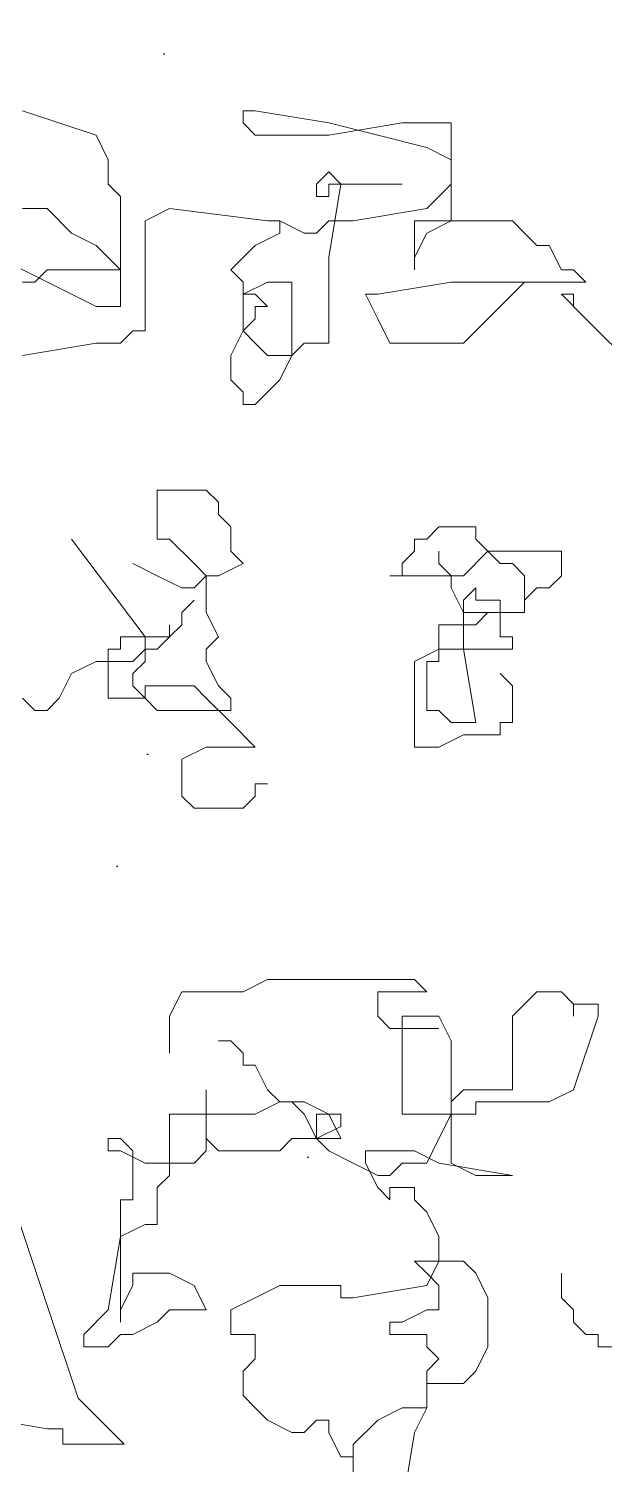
# Model space of a CAD drawing. Extents: x -95 to 325, y -1215 to -918.
# Drawn here: x 31.46 to 34.53, y -1082.41 to -1074.75 of the extents above; entities that cross this region are included whole.
import ezdxf

# ---------------------------------------------------------------- set-up
doc = ezdxf.new("R2010")
doc.units = 0
doc.layers.get('0').update_dxf_attribs({"linetype": 'CONTINUOUS'})
doc.layers.add('福建茶', color=76, linetype='CONTINUOUS')
doc.layers.add('马尼拉草', color=80, linetype='CONTINUOUS')

# ---------------------------------------------------------------- blocks, each defined once
blk = doc.blocks.new('tulia')
at = {"color": 3, "lineweight": 0}
for p, q in [((208.0003, 270.0736), (208.0003, 269.6443)), ((207.7615, 269.5489), (207.8093, 269.8351)), ((208.0003, 269.7397), (208.0003, 269.5966)), ((208.0003, 269.6443), (208.048, 269.6443)), ((208.048, 269.6443), (208.0957, 269.5489)), ((208.0003, 269.5966), (207.9048, 269.5012)), ((209.1323, 269.595), (208.8934, 269.595)), ((208.8934, 269.595), (208.9531, 269.5353)), ((209.1323, 269.5353), (209.1323, 269.595)), ((207.7138, 269.4535), (207.7615, 269.5489)), ((208.0957, 269.5489), (208.0957, 269.5012)), ((208.1435, 269.5012), (208.1912, 269.5489)), ((208.1912, 269.5489), (208.239, 269.5489)), ((208.239, 269.5489), (208.3344, 269.5012)), ((208.9531, 269.5353), (209.0725, 269.4159)), ((209.192, 269.5353), (209.1323, 269.5353)), ((209.5503, 269.4756), (209.192, 269.5353)), ((207.9048, 269.5012), (207.8093, 269.4535)), ((208.0957, 269.5012), (208.1435, 269.5012)), ((208.3344, 269.5012), (208.3822, 269.4535)), ((207.8093, 269.4535), (207.7138, 269.4535)), ((207.7138, 269.4535), (207.7138, 269.3103)), ((207.7138, 269.358), (207.7138, 269.4535)), ((208.3822, 269.4535), (208.4299, 269.4057)), ((208.4299, 269.4057), (208.4299, 269.3103)), ((209.0725, 269.4159), (209.192, 269.0579)), ((207.5228, 269.3103), (207.5706, 269.358)), ((207.5706, 269.358), (207.7138, 269.358)), ((207.4751, 269.2149), (207.5228, 269.3103)), ((207.7138, 269.3103), (207.6661, 269.2626)), ((208.4299, 269.3103), (208.3822, 269.2626)), ((207.6661, 269.2626), (207.7138, 269.2149)), ((208.3822, 269.2626), (208.3822, 269.1672)), ((206.9022, 269.2149), (207.0454, 269.2149)), ((207.0454, 269.2149), (207.0454, 269.1672)), ((207.4751, 269.0241), (207.4751, 269.2149)), ((207.7138, 269.2149), (207.7138, 269.1672)), ((208.9073, 269.1672), (208.9551, 269.2149)), ((208.9551, 269.2149), (209.0505, 269.2149)), ((209.0505, 269.2149), (209.0505, 269.1672)), ((207.0454, 269.1672), (207.0932, 269.1672)), ((207.0932, 269.1672), (207.1409, 269.1195)), ((207.7138, 269.1672), (207.857, 269.1672)), ((207.857, 269.1672), (207.857, 269.1195)), ((208.3822, 269.1672), (208.4777, 269.1672)), ((208.4777, 269.1672), (208.4777, 269.0718)), ((208.7641, 269.1195), (208.8596, 269.1672)), ((208.8596, 269.1672), (208.9073, 269.1672)), ((209.0505, 269.1672), (208.9551, 269.0718)), ((207.1409, 269.1195), (207.1409, 269.0718)), ((207.1409, 269.0718), (207.1887, 269.0241)), ((207.7138, 269.0718), (207.6661, 269.0718)), ((207.6661, 269.0718), (207.6661, 268.9764)), ((207.8093, 269.1195), (207.7138, 269.0718)), ((207.857, 269.1195), (207.8093, 269.1195)), ((208.4777, 269.0718), (208.3822, 269.0241)), ((208.6209, 268.9764), (208.5731, 269.0718)), ((208.5731, 269.0718), (208.7164, 269.0718)), ((208.7164, 269.0718), (208.7641, 269.1195)), ((208.9073, 269.0718), (208.8596, 268.9764)), ((208.9073, 268.6425), (208.9073, 269.1195)), ((208.9073, 269.1195), (208.9073, 269.0718)), ((208.9551, 269.0718), (208.9073, 268.7856)), ((207.1887, 269.0241), (207.1887, 268.9287)), ((207.5228, 268.9287), (207.4751, 269.0241)), ((208.0003, 269.0241), (207.7138, 268.9764)), ((208.048, 269.0241), (208.0003, 269.0241)), ((208.048, 268.9764), (208.048, 269.0241)), ((208.3822, 269.0241), (208.2867, 268.9764)), ((209.192, 269.0579), (209.3114, 268.6998)), ((207.6661, 268.9764), (207.7138, 268.9287)), ((207.7138, 268.9764), (207.6661, 268.881)), ((208.2867, 268.9764), (208.048, 268.9764)), ((208.7164, 268.9287), (208.6209, 268.9764)), ((208.8596, 268.9764), (208.8596, 268.9287)), ((207.5706, 268.881), (207.5228, 268.9287)), ((207.7138, 268.9287), (207.7615, 268.881)), ((208.8596, 268.9287), (208.7164, 268.9287)), ((207.7615, 268.881), (207.5706, 268.881)), ((207.6661, 268.881), (207.6183, 268.881)), ((207.6183, 268.881), (207.6661, 268.881)), ((207.6661, 268.881), (207.6661, 268.7856)), ((207.6661, 268.7856), (207.7138, 268.6902)), ((208.8118, 268.7379), (208.7641, 268.7379)), ((208.7641, 268.7379), (208.7641, 268.5948)), ((208.9073, 268.7856), (208.8118, 268.7379)), ((207.7138, 268.6902), (207.7615, 268.6425)), ((207.7615, 268.6425), (207.7615, 268.5948)), ((207.857, 268.5948), (207.857, 268.6425)), ((207.857, 268.6425), (207.9048, 268.5948)), ((208.8596, 268.4517), (208.8596, 268.6425)), ((208.8596, 268.6425), (208.9073, 268.6425)), ((207.7615, 268.5948), (207.857, 268.5948)), ((207.9048, 268.5948), (207.9525, 268.4994)), ((208.7641, 268.5948), (208.7164, 268.5471)), ((207.6661, 268.4994), (207.3796, 268.5471)), ((207.3796, 268.5471), (207.5228, 268.5471)), ((207.5228, 268.5471), (207.6183, 268.4994)), ((207.8093, 268.4994), (207.857, 268.5471)), ((207.857, 268.5471), (207.9048, 268.5471)), ((207.9048, 268.5471), (208.0003, 268.4994)), ((208.7164, 268.5471), (208.7164, 268.3085)), ((207.6183, 268.4994), (207.6183, 268.2608)), ((207.7615, 268.4517), (207.6661, 268.4994)), ((207.6661, 268.4039), (207.7138, 268.4994)), ((207.7138, 268.4994), (207.8093, 268.4994)), ((207.9525, 268.4994), (207.9525, 268.4517)), ((208.0003, 268.4994), (208.0957, 268.4517)), ((208.5731, 268.4517), (208.6209, 268.4994)), ((208.6209, 268.4994), (208.8118, 268.4994)), ((208.8118, 268.4994), (208.9073, 268.4517)), ((207.6183, 268.3085), (207.6661, 268.4039)), ((207.9525, 268.4517), (207.7615, 268.4517)), ((208.048, 268.3562), (208.1435, 268.4039)), ((208.0957, 268.3085), (208.048, 268.4039)), ((208.048, 268.4039), (208.1435, 268.4039)), ((208.0957, 268.4517), (208.1435, 268.4039)), ((208.1435, 268.4039), (208.1435, 268.3085)), ((208.1435, 268.4039), (208.239, 268.4039)), ((208.1435, 268.4039), (208.1912, 268.3085)), ((208.239, 268.4039), (208.2867, 268.4517)), ((208.2867, 268.4517), (208.5254, 268.4517)), ((208.5254, 268.4517), (208.5731, 268.4039)), ((208.5731, 268.2131), (208.5731, 268.4517)), ((208.5731, 268.4039), (208.5731, 268.2131)), ((208.9073, 268.4039), (208.8596, 268.4517)), ((208.9073, 268.4517), (208.9551, 268.4517)), ((208.9551, 268.4039), (208.9073, 268.4039)), ((208.9551, 268.4517), (208.9551, 268.4039)), ((208.048, 268.3085), (208.048, 268.3562)), ((207.5228, 268.2608), (207.5228, 268.3085)), ((207.5228, 268.3085), (207.8093, 268.3085)), ((207.6183, 268.0223), (207.6183, 268.3085)), ((207.8093, 268.3085), (207.8093, 267.9269)), ((208.1435, 268.3085), (208.048, 268.3085)), ((208.1912, 268.2608), (208.0957, 268.3085)), ((208.1912, 268.3085), (208.239, 268.2608)), ((208.3822, 268.3085), (208.2867, 268.2608)), ((208.7164, 268.3085), (208.3822, 268.3085)), ((207.1409, 268.2131), (207.2364, 268.2608)), ((207.2364, 268.2608), (207.5228, 268.2608)), ((207.6183, 268.2608), (207.5706, 268.2131)), ((208.2867, 268.2608), (208.1912, 268.2608)), ((208.239, 268.2608), (208.2867, 268.2608)), ((208.2867, 268.2608), (208.3344, 268.2131)), ((207.0454, 267.9269), (207.1409, 268.2131)), ((207.5706, 268.2131), (207.3796, 268.2131)), ((207.3796, 268.2131), (207.3796, 267.9269)), ((208.3344, 268.2131), (208.3822, 268.1177)), ((208.3822, 268.1177), (208.4299, 268.1177)), ((208.4299, 268.1177), (208.4299, 268.07)), ((208.4299, 268.07), (208.4777, 268.0223)), ((208.7164, 267.9269), (208.7164, 268.07)), ((207.6661, 267.9269), (207.6183, 268.0223)), ((208.4777, 268.0223), (208.5254, 268.0223)), ((207.6661, 267.9746), (207.857, 267.9746)), ((207.857, 267.9746), (207.9048, 267.9269)), ((207.0454, 267.8792), (207.0454, 267.9269)), ((207.1409, 267.8792), (207.1409, 267.9269)), ((207.1409, 267.9269), (207.1409, 267.8792)), ((207.3796, 267.9269), (207.2841, 267.8315)), ((207.8093, 267.9269), (207.6661, 267.9269)), ((207.9048, 267.9269), (207.9048, 267.8315)), ((208.6686, 267.8315), (208.7164, 267.9269)), ((207.1409, 267.8792), (207.0454, 267.8792)), ((207.1887, 267.8315), (207.1409, 267.8792)), ((207.2841, 267.8315), (207.1887, 267.8315)), ((207.9048, 267.8315), (207.7138, 267.8315)), ((207.7138, 267.8315), (207.7615, 267.7838)), ((207.7615, 267.7838), (208.3344, 267.7838)), ((208.3344, 267.7838), (208.4299, 267.8315)), ((208.4299, 267.8315), (208.6686, 267.8315)), ((208.3822, 267.0682), (208.4299, 267.1159)), ((208.4299, 267.1159), (208.6209, 267.1159)), ((208.6209, 267.1159), (208.6686, 267.0682)), ((208.3822, 267.0205), (208.3822, 267.0682)), ((208.6686, 267.0682), (208.6686, 266.9251)), ((208.3344, 267.0205), (208.3822, 267.0205)), ((208.6686, 266.9251), (208.5731, 266.8774)), ((207.5706, 266.8297), (207.6661, 266.8774)), ((207.6661, 266.8774), (207.7615, 266.8774)), ((207.7615, 266.8774), (207.7615, 266.5435)), ((208.5731, 266.8774), (208.3822, 266.8774)), ((208.3822, 266.8774), (208.4777, 266.782)), ((207.3796, 266.6389), (207.3796, 266.782)), ((207.3796, 266.782), (207.4274, 266.782)), ((207.4274, 266.782), (207.4274, 266.8297)), ((207.4274, 266.8297), (207.5706, 266.8297)), ((207.5706, 266.4958), (207.5228, 266.782)), ((207.5228, 266.782), (207.6183, 266.782)), ((207.6183, 266.782), (207.6661, 266.7343)), ((208.4777, 266.782), (208.5731, 266.6866)), ((207.6661, 266.7343), (207.7138, 266.7343)), ((207.7138, 266.7343), (207.7138, 266.5435)), ((208.4777, 266.6866), (208.4777, 266.7343)), ((208.4777, 266.7343), (208.7641, 266.7343)), ((208.7641, 266.7343), (208.8118, 266.6866)), ((209.1938, 266.7343), (209.146, 266.6866)), ((209.2415, 266.7343), (209.1938, 266.7343)), ((209.2893, 266.6866), (209.2415, 266.7343)), ((208.5254, 266.6389), (208.4777, 266.6866)), ((208.5731, 266.6866), (208.6209, 266.6389)), ((208.8118, 266.6389), (208.8118, 266.6866)), ((208.8118, 266.6866), (208.9551, 266.6866)), ((208.8118, 266.6866), (208.8596, 266.6389)), ((208.9551, 266.6866), (208.9551, 266.4958)), ((209.146, 266.6866), (209.0983, 266.5912)), ((207.4274, 266.5912), (207.3796, 266.6389)), ((208.5731, 266.5435), (208.5254, 266.6389)), ((208.6209, 266.6389), (208.8118, 266.6389)), ((208.8596, 266.6389), (208.8596, 266.5912)), ((208.8596, 266.5912), (208.8118, 266.5435)), ((209.0983, 266.5912), (209.0028, 266.5435)), ((207.6661, 266.4958), (207.3796, 266.4958)), ((207.3796, 266.4958), (207.3796, 266.448)), ((207.5706, 266.3049), (207.5706, 266.4958)), ((207.7615, 266.5435), (207.6661, 266.4958)), ((207.7138, 266.5435), (207.6661, 266.5435)), ((207.6661, 266.5435), (207.6661, 266.4003)), ((208.5254, 266.448), (208.5731, 266.4958)), ((208.5731, 266.4958), (208.5731, 266.5435)), ((208.7641, 266.4958), (208.7164, 266.448)), ((208.8118, 266.4958), (208.7641, 266.4958)), ((208.8118, 266.5435), (208.8118, 266.4958)), ((208.8596, 266.5435), (208.8118, 266.4958)), ((208.8118, 266.4958), (208.8118, 266.448)), ((209.0028, 266.5435), (208.8596, 266.5435)), ((208.9551, 266.4958), (208.9073, 266.4958)), ((208.9073, 266.4958), (208.9073, 266.448)), ((207.3796, 266.448), (207.4274, 266.448)), ((207.4274, 266.448), (207.4274, 266.3049)), ((208.5731, 266.3526), (208.5254, 266.448)), ((208.7164, 266.448), (208.6686, 266.4003)), ((208.9073, 266.448), (208.7164, 266.448)), ((208.7164, 266.448), (208.7164, 266.4003)), ((208.8118, 266.448), (209.0983, 266.0664)), ((207.5228, 266.4003), (207.4751, 266.3526)), ((207.6661, 266.4003), (207.5228, 266.4003)), ((208.6686, 266.4003), (208.6686, 266.3526)), ((207.4751, 266.3526), (207.3319, 266.3526)), ((207.3319, 266.3526), (207.3319, 266.2095)), ((207.3319, 266.3049), (207.3319, 266.3526)), ((207.3319, 266.3526), (207.5706, 266.3526)), ((207.5706, 266.3526), (207.6183, 266.2572)), ((208.5731, 266.2095), (208.5731, 266.3526)), ((208.6686, 266.3526), (208.6209, 266.3049)), ((207.2841, 266.2572), (207.3319, 266.3049)), ((207.4274, 266.3049), (207.5228, 266.3049)), ((207.5228, 266.3049), (207.5228, 266.2572)), ((207.5228, 266.2572), (207.5706, 266.3049)), ((207.1887, 266.2095), (207.2364, 266.2572)), ((207.2364, 266.2572), (207.2841, 266.2572)), ((207.6183, 266.2572), (207.6183, 266.2095)), ((208.6209, 266.2572), (208.5731, 266.2095)), ((208.6686, 266.2572), (208.6209, 266.2572)), ((208.7641, 266.2095), (208.6686, 266.2572)), ((207.1887, 266.1141), (207.1887, 266.2095)), ((207.3319, 266.2095), (207.3796, 266.1618)), ((207.3796, 266.1618), (207.4274, 266.1618)), ((207.4274, 266.1618), (207.5228, 266.0664)), ((207.5706, 266.2095), (207.4751, 266.1141)), ((207.857, 266.2095), (207.5706, 266.2095)), ((207.6183, 266.2095), (207.6661, 266.1618)), ((207.6661, 266.1618), (207.6661, 266.1141)), ((207.7615, 266.1141), (207.8093, 266.1618)), ((207.8093, 266.1618), (207.8093, 266.2095)), ((207.8093, 266.2095), (207.857, 266.2095)), ((208.5254, 266.2095), (208.4299, 266.1618)), ((208.4299, 266.1618), (208.4777, 266.1141)), ((208.5731, 266.2095), (208.5254, 266.2095)), ((208.6209, 266.1618), (208.5731, 266.2095)), ((208.7164, 266.0664), (208.6209, 266.1618)), ((208.8596, 266.1618), (208.7641, 266.2095)), ((207.4751, 266.1141), (207.1887, 266.1141)), ((207.7615, 266.0664), (207.7615, 266.1141)), ((208.4777, 266.1141), (208.4777, 266.0187)), ((207.5228, 266.0664), (207.5228, 266.0187)), ((207.6661, 266.0187), (207.7138, 266.0664)), ((207.7138, 266.0664), (207.7615, 266.0664)), ((208.7641, 266.0664), (208.7164, 266.0664)), ((208.7641, 265.8756), (208.7641, 266.0664)), ((207.5228, 266.0187), (207.6661, 266.0187)), ((208.4777, 266.0187), (208.5254, 265.971)), ((208.5254, 265.971), (208.5254, 265.9233)), ((208.5254, 265.9233), (208.5731, 265.8756)), ((208.5731, 265.8756), (208.7641, 265.8756)), ((206.8067, 265.4939), (207.0932, 265.2077)), ((208.2867, 265.4462), (208.3822, 265.5417)), ((208.3822, 265.5417), (208.4299, 265.5417)), ((208.4299, 265.5417), (208.4299, 265.4939)), ((208.4299, 265.4939), (208.4777, 265.4462)), ((208.239, 265.3508), (208.2867, 265.4462)), ((208.4777, 265.4462), (208.4777, 265.3508)), ((208.1912, 265.3031), (208.239, 265.3508)), ((208.239, 265.3508), (208.3344, 265.3508)), ((208.239, 265.0646), (208.239, 265.3508)), ((208.3344, 265.3508), (208.3822, 265.3031)), ((208.4777, 265.3508), (208.4299, 265.2554)), ((209.0028, 265.3031), (209.2893, 265.3508)), ((207.5228, 265.2554), (207.5706, 265.3031)), ((207.5706, 265.3031), (207.857, 265.3031)), ((207.857, 265.3031), (207.9048, 265.2077)), ((208.0957, 264.9692), (208.0957, 265.3031)), ((208.0957, 265.3031), (208.1912, 265.3031)), ((208.3822, 265.3031), (208.4299, 265.2554)), ((208.8596, 265.2554), (208.9073, 265.3031)), ((208.9073, 265.3031), (209.0028, 265.3031)), ((207.0932, 265.2077), (207.1887, 265.1123)), ((207.4274, 265.16), (207.4751, 265.2077)), ((207.4751, 265.2077), (207.5228, 265.2554)), ((207.9048, 265.2077), (207.9525, 265.1123)), ((208.4299, 265.2554), (208.3822, 265.2077)), ((208.3822, 265.2077), (208.3822, 265.16)), ((208.4299, 265.2554), (208.4299, 265.1123)), ((208.8118, 264.8261), (208.8118, 265.2554)), ((208.8118, 265.2554), (208.8596, 265.2554)), ((207.1409, 265.1123), (207.1409, 265.16)), ((207.3796, 265.1123), (207.4274, 265.16)), ((208.3822, 265.16), (208.3344, 265.16)), ((208.3344, 265.16), (208.3822, 265.1123)), ((209.0028, 265.16), (208.9073, 265.16)), ((208.9073, 265.16), (208.9073, 264.7307)), ((209.5757, 264.8738), (209.0028, 265.16)), ((207.1887, 265.1123), (207.1409, 265.1123)), ((207.3319, 265.0646), (207.3796, 265.1123)), ((207.9048, 265.1123), (207.6183, 265.0646)), ((207.9525, 265.1123), (207.9048, 265.1123)), ((208.4299, 265.1123), (208.3344, 265.0646)), ((208.3822, 265.1123), (208.4299, 265.1123)), ((208.4299, 265.1123), (208.4299, 265.0646)), ((207.6183, 265.0646), (207.0932, 265.0646)), ((207.0932, 265.0646), (207.1409, 265.0169)), ((207.2841, 265.0646), (207.3319, 265.0646)), ((208.3344, 265.0646), (208.239, 265.0646)), ((208.4299, 265.0646), (208.4777, 265.0169)), ((209.2415, 265.0646), (209.1938, 265.0169)), ((209.2893, 265.0646), (209.2415, 265.0646)), ((207.1409, 265.0169), (207.1887, 265.0169)), ((207.1887, 265.0169), (207.2364, 264.9215)), ((207.7615, 264.8261), (207.7615, 265.0169)), ((207.7615, 265.0169), (207.7615, 264.9692)), ((208.4777, 265.0169), (208.3822, 264.9215)), ((209.1938, 265.0169), (208.9073, 265.0169)), ((208.9073, 265.0169), (209.0028, 264.9215)), ((207.7615, 264.9692), (207.7138, 264.8738)), ((208.048, 264.683), (208.0957, 264.9692)), ((207.2364, 264.9215), (207.2841, 264.9215)), ((207.2841, 264.9215), (207.3319, 264.8738)), ((207.3319, 264.8738), (207.3796, 264.8261)), ((207.7138, 264.8738), (207.6183, 264.8261)), ((208.0957, 264.8261), (208.1435, 264.8738)), ((208.1435, 264.8738), (208.1912, 264.8738)), ((208.1912, 264.8738), (208.2867, 264.8261)), ((208.3822, 264.9215), (208.2867, 264.8738)), ((208.2867, 264.8738), (208.2867, 264.8261)), ((209.0028, 264.9215), (209.0983, 264.8738)), ((209.0983, 264.8738), (209.1938, 264.7784)), ((207.3796, 264.8261), (207.7615, 264.8261)), ((207.6183, 264.8261), (207.6183, 264.5876)), ((207.7138, 264.7784), (208.0003, 264.8261)), ((208.0003, 264.8261), (208.0957, 264.8261)), ((208.2867, 264.8261), (208.3344, 264.8261)), ((208.3344, 264.8261), (208.7164, 264.7784)), ((208.7164, 264.7784), (208.8118, 264.8261)), ((207.6183, 264.683), (207.7138, 264.7784)), ((209.1938, 264.7784), (209.2893, 264.7784)), ((208.0957, 264.683), (208.0957, 264.7307)), ((208.0957, 264.7307), (208.1435, 264.7307)), ((208.1435, 264.7307), (208.1435, 264.683)), ((208.9073, 264.7307), (208.9551, 264.683)), ((207.6183, 264.4444), (207.6183, 264.683)), ((207.8093, 264.683), (208.0957, 264.683)), ((208.0957, 264.6353), (208.048, 264.683)), ((208.1435, 264.683), (208.0957, 264.6353)), ((208.9551, 264.683), (208.9551, 264.5876)), ((207.6183, 264.5876), (207.7138, 264.5399)), ((207.7138, 264.5399), (208.0957, 264.4444)), ((208.9551, 264.5876), (209.0028, 264.4921)), ((208.0957, 264.4921), (207.8093, 264.4444)), ((208.3822, 264.4921), (208.0957, 264.4921)), ((208.4299, 264.4444), (208.3822, 264.4921)), ((209.0028, 264.4921), (209.2893, 264.3967)), ((207.8093, 264.4444), (207.6183, 264.4444)), ((208.0957, 264.4444), (208.3822, 264.3967)), ((208.4299, 264.3967), (208.4299, 264.4444)), ((208.3822, 264.3967), (208.4299, 264.3967))]:
    blk.add_line(p, q, dxfattribs=at)
at = {"color": 34, "lineweight": 0}
blk.add_spline([(201.8417, 268.7379), (201.8417, 268.2608), (202.0804, 267.593), (202.5101, 266.9251), (202.5578, 266.1141), (202.5101, 265.6848), (202.9875, 265.3031), (203.2739, 264.9215), (203.5126, 265.3031), (204.3242, 265.6371), (204.9448, 265.7802), (205.5177, 265.4939), (206.0906, 265.3985), (206.1861, 264.8261), (206.0906, 264.2059), (206.3293, 263.6335), (206.6635, 263.2041), (207.3319, 262.7748), (208.0957, 262.4885), (208.3822, 262.4885), (208.2867, 262.3931), (207.9048, 262.3931), (206.95, 262.6794), (206.4725, 262.9656), (206.2338, 262.584), (205.8519, 261.8684), (205.6132, 261.2482), (205.47, 260.7235), (205.6132, 260.151), (205.6132, 259.674), (205.47, 259.3877), (205.3268, 259.0538), (205.47, 259.8648), (205.3745, 260.2941), (205.2313, 260.962), (205.4222, 261.5344), (205.8519, 262.3454), (206.1861, 262.8702), (206.1384, 263.2518), (205.7087, 263.7766), (205.3745, 264.2059), (205.4222, 264.5876), (205.3268, 265.0169), (204.8971, 265.1123), (204.181, 265.0646), (203.7991, 264.6353), (203.6081, 263.9197), (203.7036, 263.6335), (203.5604, 263.538), (203.083, 263.1087), (203.083, 262.7271), (203.7513, 262.0115), (204.6107, 261.6776), (205.47, 261.3913), (206.2816, 261.2005), (206.6158, 260.9143), (206.5203, 260.9143), (206.1384, 261.1051), (205.6132, 261.2482), (204.8494, 261.3436), (204.1332, 261.5822), (203.3694, 261.8207), (203.0352, 262.2023), (202.8442, 262.5362), (202.6533, 262.4885), (202.4146, 262.25), (202.0804, 261.9638), (202.0804, 261.5822), (202.0327, 261.3913), (201.8417, 261.439), (201.6985, 261.5822), (201.6985, 261.9638), (201.8894, 262.4408), (202.1759, 262.9179), (202.5101, 263.3949), (202.701, 263.7289), (202.8442, 264.0151), (202.701, 264.4444), (202.1281, 264.9692), (201.8894, 265.8279), (201.7462, 266.0187), (201.2211, 265.7802), (200.9346, 266.0187), (200.5527, 266.1618), (200.6959, 266.2572), (200.7914, 266.3526), (200.7437, 266.5912), (200.9824, 266.6866), (201.3643, 266.448), (201.9372, 266.4003), (202.0804, 266.5435), (201.9372, 267.1159), (201.6985, 267.4976), (201.3643, 267.4498), (200.8391, 267.4498), (200.4095, 267.7838), (199.9798, 268.0223), (200.0753, 268.1654), (200.3617, 268.1177), (200.5527, 267.9269), (201.1733, 267.7361), (201.3643, 267.8315), (201.5552, 267.9269), (201.3643, 268.3085), (201.412, 268.9764), (201.6507, 268.881), (201.8894, 268.9764), (201.8894, 268.6902), (201.9372, 268.1654), (202.0327, 267.9269), (202.1281, 267.4976), (202.3668, 267.2113), (202.5101, 266.9251)], degree=3, dxfattribs=at)
blk = doc.blocks.new('tuli')
at = {"color": 3}
blk.add_blockref('tulia', (-25.9976, 9.2058), dxfattribs=at)

msp = doc.modelspace()

# ---------------------------------------------------------------- hatches: boundary and pattern name
at = {"layer": '福建茶', "lineweight": 9}
h = msp.add_hatch(dxfattribs=at)
h.set_pattern_fill('NET', color=256, scale=0.7, angle=45, style=0)
edge = h.paths.add_edge_path()
edge.add_line((17.2587, -1079.2499), (9.2764, -1097.2921))
edge.add_line((9.2764, -1097.2921), (80.8174, -1097.2921))
edge.add_line((80.8174, -1097.2921), (75.0215, -1080.9958))
edge.add_spline(control_points=[(75.0215, -1080.9958), (72.2588, -1079.9886), (61.1613, -1076.9656), (41.9041, -1092.7952), (25.4258, -1079.5983), (17.2587, -1079.2499)], knot_values=[77.523286, 77.523286, 77.523286, 77.523286, 86.117672, 112.04479, 137.42757, 137.42757, 137.42757, 137.42757], degree=3, periodic=0)
at = {"layer": '马尼拉草'}
h = msp.add_hatch(dxfattribs=at)
h.set_pattern_fill('AR-SAND', color=256, scale=0.1, style=0)
edge = h.paths.add_edge_path()
edge.add_line((129.1798, -1062.289), (129.1798, -1082.4912))
edge.add_spline(control_points=[(129.1798, -1082.4912), (125.0333, -1080.8128), (112.5299, -1075.9371), (91.7374, -1092.9364), (66.7332, -1072.3854), (41.7291, -1092.9391), (16.7497, -1072.5035), (-7.7416, -1091.997), (-23.6436, -1081.1645), (-31.4869, -1079.539)], knot_values=[26.944979, 26.944979, 26.944979, 26.944979, 39.835418, 65.762535, 91.689652, 117.61677, 143.543887, 169.471017, 193.577857, 193.577857, 193.577857, 193.577857], degree=3, periodic=0)
edge.add_line((-31.4869, -1079.539), (-31.4869, -1059.3369))
edge.add_spline(control_points=[(-31.4869, -1059.3369), (-23.6436, -1060.9624), (-7.7416, -1071.7949), (16.7497, -1052.3013), (41.7291, -1072.7369), (66.7332, -1052.1833), (91.7374, -1072.7343), (112.5299, -1055.735), (125.0333, -1060.6107), (129.1798, -1062.289)], knot_values=[26.944979, 26.944979, 26.944979, 26.944979, 51.051819, 76.978949, 102.906066, 128.833183, 154.760301, 180.687418, 193.577857, 193.577857, 193.577857, 193.577857], degree=3, periodic=0)

# ---------------------------------------------------------------- linework, layer by layer
at = {"layer": '福建茶', "lineweight": 9}
msp.add_open_spline([(-31.4869, -1079.539), (-23.6436, -1081.1645), (-7.7416, -1091.997), (16.7497, -1072.5035), (41.7291, -1092.9391), (66.7332, -1072.3854), (91.7374, -1092.9364), (112.5299, -1075.9371), (125.0333, -1080.8128), (129.1798, -1082.4912)], degree=3, knots=[26.944979, 26.944979, 26.944979, 26.944979, 51.051819, 76.978949, 102.906066, 128.833183, 154.760301, 180.687418, 193.577857, 193.577857, 193.577857, 193.577857], dxfattribs=at)

# ---------------------------------------------------------------- block references
at = {"color": 1, "lineweight": 0, "xscale": 1.369095795671456, "yscale": 1.369095796253532, "zscale": 1.369095795696208, "rotation": 180}
msp.add_blockref('tuli', (282.3699, -700.5974), dxfattribs=at)

doc.saveas('drawing.dxf')
